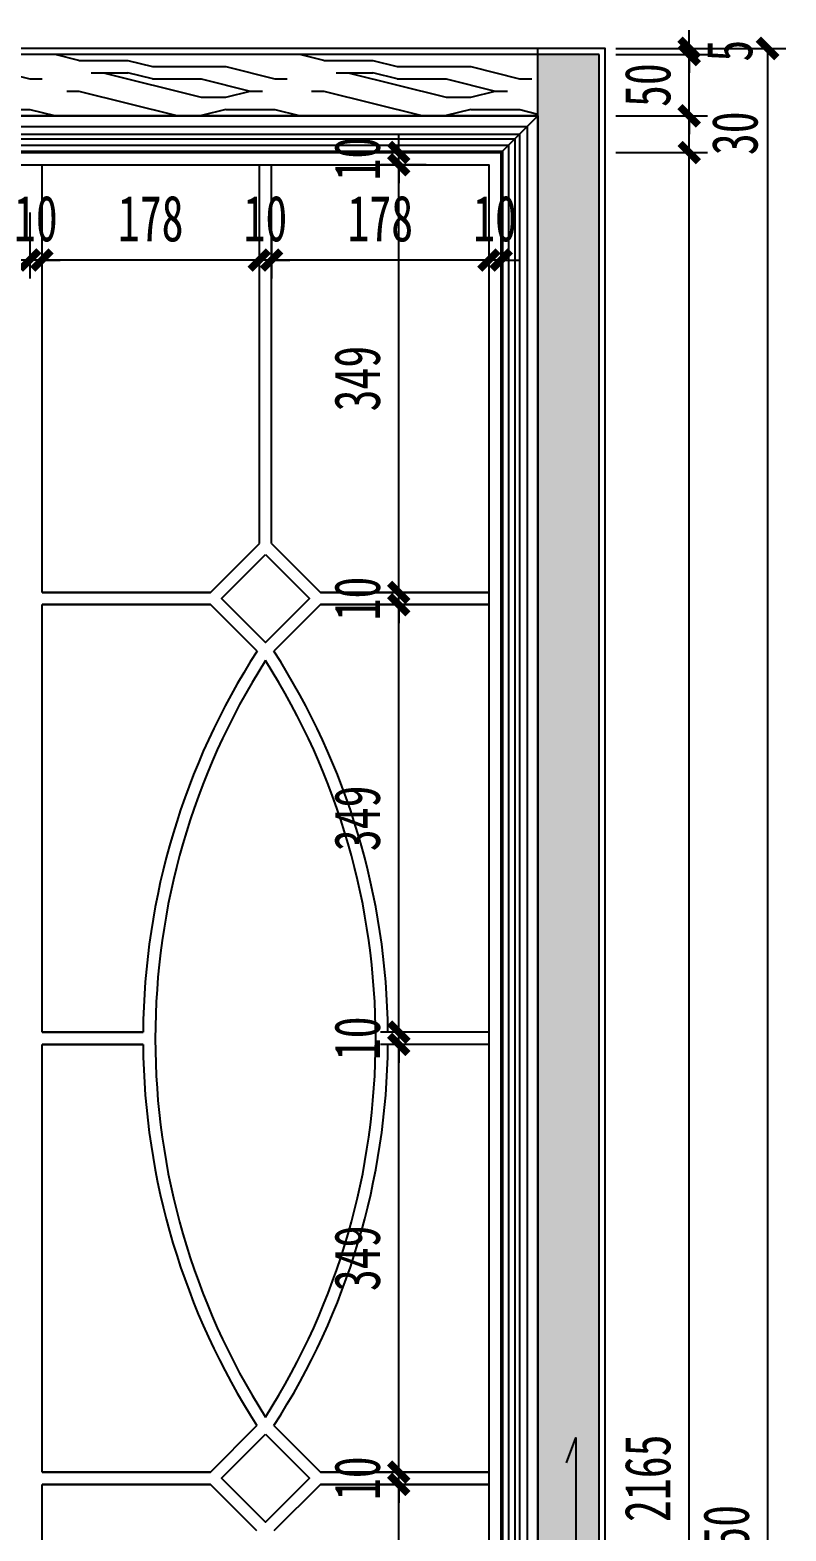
# Model space of a CAD drawing. Header units: millimetres. Extents: x 3104083 to 3173399, y -3165492 to -3044687.
# Drawn here: x 3120693 to 3121310, y -3049288 to -3048063 of the extents above; entities that cross this region are included whole.
import ezdxf

# ---------------------------------------------------------------- set-up
doc = ezdxf.new("R2010")
doc.units = ezdxf.units.MM
doc.header["$LTSCALE"] = 500
doc.header["$MEASUREMENT"] = 0
doc.header["$PDMODE"] = 2
doc.layers.get('0').update_dxf_attribs({"linetype": 'CONTINUOUS'})
doc.layers.get('DEFPOINTS').update_dxf_attribs({"linetype": 'CONTINUOUS'})
for name, color, linetype in [('2', 3, 'CONTINUOUS'), ('3-家具标准线', 3, 'CONTINUOUS'), ('D-造型细线', 146, 'CONTINUOUS'), ('E-Elevation(立面图层)', 134, 'CONTINUOUS'), ('E-立面造型线', 3, 'CONTINUOUS')]:
    doc.layers.add(name, color=color, linetype=linetype)
doc.styles.add('DIM', font='SimSun.ttf', dxfattribs={"width": 0.7})
doc.dimstyles.new('15', dxfattribs={"dimscale": 15, "dimtxt": 2.5, "dimasz": 1, "dimexe": 1, "dimexo": 1, "dimgap": 1, "dimtad": 1, "dimdec": 0, "dimzin": 0, "dimdsep": 46, "dimtxsty": 'DIM', "dimblk": 'ARCHTICK', "dimcen": 0, "dimclrd": 5, "dimclre": 5, "dimclrt": 35, "dimadec": 0, "dimazin": 0, "dimtfac": 0.5, "dimtdec": 0, "dimtix": 1, "dimtmove": 2, "dimatfit": 2, "dimldrblk": 'A', "dimfxl": 0, "dimtolj": 1, "dimtzin": 0, "dimlwd": -1, "dimlwe": -1, "dimarcsym": 0})

# ---------------------------------------------------------------- blocks, each defined once
blk = doc.blocks.new('_ArchTick')
at = {"color": 0, "linetype": 'ByBlock', "const_width": 0.4}
blk.add_lwpolyline([(-0.5, -0.5), (0.5, 0.5)], dxfattribs=at)
blk = doc.blocks.new('*D19')
at = {"layer": 'D-造型细线', "color": 5, "ltscale": 100}
for p, q in [((3121235.4, -3048077.7), (3121310.4, -3048077.7)), ((3121295.4, -3048077.7), (3121295.4, -3050527.7)), ((3121235.4, -3050527.7), (3121310.4, -3050527.7))]:
    blk.add_line(p, q, dxfattribs=at)
at = {"layer": 'DEFPOINTS', "color": 0, "ltscale": 100}
for p in [(3121209.6, -3048077.7), (3121209.6, -3050527.7), (3121295.4, -3050527.7)]:
    blk.add_point(p, dxfattribs=at)
at = {"layer": 'D-造型细线', "color": 5, "ltscale": 100, "xscale": 15, "yscale": 15, "zscale": 15}
for p, rotation in [((3121295.4, -3048077.7), 90), ((3121295.4, -3050527.7), 270)]:
    blk.add_blockref('_ArchTick', p, dxfattribs=dict(at, rotation=rotation))
at = {"layer": 'D-造型细线', "color": 35, "ltscale": 100, "insert": (3121261.7, -3049302.7), "char_height": 37.5, "attachment_point": 5, "rotation": 90, "style": 'DIM'}
blk.add_mtext('\\A1;2450', dxfattribs=at)
blk = doc.blocks.new('A')
for p, q in [((-1.435, 1.148), (-1.09, 1.437)), ((-1.435, 1.148), (-0.369, 0)), ((-1.09, 1.437), (0, 0)), ((-0.369, 0), (-2.127, 0)), ((-1.435, -1.148), (-0.369, 0)), ((-1.09, -1.437), (0, 0)), ((-1.435, -1.148), (-1.09, -1.437))]:
    blk.add_line(p, q)
for points in [[(-1.435, 1.148), (-1.09, 1.437), (-0.369, 0), (0, 0)], [(-1.435, -1.148), (-1.09, -1.437), (-0.369, 0), (0, 0)]]:
    blk.add_solid(points)
blk = doc.blocks.new('*D22')
at = {"layer": 'D-造型细线', "color": 5, "ltscale": 100}
for p, q in [((3121171.4, -3048162.7), (3121246.4, -3048162.7)), ((3121231.4, -3050327.7), (3121231.4, -3048162.7)), ((3121171.4, -3050327.7), (3121246.4, -3050327.7))]:
    blk.add_line(p, q, dxfattribs=at)
at = {"layer": 'DEFPOINTS', "color": 0, "ltscale": 100}
for p in [(3121077.8, -3048162.7), (3121231.4, -3048162.7), (3121077.8, -3050327.7)]:
    blk.add_point(p, dxfattribs=at)
at = {"layer": 'D-造型细线', "color": 5, "ltscale": 100, "xscale": 15, "yscale": 15, "zscale": 15}
for p, rotation in [((3121231.4, -3048162.7), 90), ((3121231.4, -3050327.7), 270)]:
    blk.add_blockref('_ArchTick', p, dxfattribs=dict(at, rotation=rotation))
at = {"layer": 'D-造型细线', "color": 35, "ltscale": 100, "insert": (3121197.6, -3049245.2), "char_height": 37.5, "attachment_point": 5, "rotation": 90, "style": 'DIM'}
blk.add_mtext('\\A1;2165', dxfattribs=at)
blk = doc.blocks.new('*D23')
at = {"layer": 'D-造型细线', "color": 5, "ltscale": 100}
for p, q in [((3121171.4, -3048132.7), (3121246.4, -3048132.7)), ((3121231.4, -3048162.7), (3121231.4, -3048132.7)), ((3121171.4, -3048162.7), (3121246.4, -3048162.7))]:
    blk.add_line(p, q, dxfattribs=at)
at = {"layer": 'DEFPOINTS', "color": 0, "ltscale": 100}
for p in [(3121077.8, -3048132.7), (3121231.4, -3048132.7), (3121077.8, -3048162.7)]:
    blk.add_point(p, dxfattribs=at)
at = {"layer": 'D-造型细线', "color": 5, "ltscale": 100, "xscale": 15, "yscale": 15, "zscale": 15}
for p, rotation in [((3121231.4, -3048132.7), 90), ((3121231.4, -3048162.7), 270)]:
    blk.add_blockref('_ArchTick', p, dxfattribs=dict(at, rotation=rotation))
at = {"layer": 'D-造型细线', "color": 35, "ltscale": 100, "insert": (3121268.8, -3048147), "char_height": 37.5, "attachment_point": 5, "rotation": 90, "style": 'DIM'}
blk.add_mtext('\\A1;30', dxfattribs=at)
blk = doc.blocks.new('*D24')
at = {"layer": 'D-造型细线', "color": 5, "ltscale": 100}
for p, q in [((3121231.4, -3048082.7), (3121231.4, -3048067.7)), ((3121171.4, -3048082.7), (3121246.4, -3048082.7)), ((3121231.4, -3048132.7), (3121231.4, -3048082.7)), ((3121171.4, -3048132.7), (3121246.4, -3048132.7)), ((3121231.4, -3048132.7), (3121231.4, -3048147.7))]:
    blk.add_line(p, q, dxfattribs=at)
at = {"layer": 'DEFPOINTS', "color": 0, "ltscale": 100}
for p in [(3121097.3, -3048082.7), (3121231.4, -3048082.7), (3121077.8, -3048132.7)]:
    blk.add_point(p, dxfattribs=at)
at = {"layer": 'D-造型细线', "color": 5, "ltscale": 100, "xscale": 15, "yscale": 15, "zscale": 15}
for p, rotation in [((3121231.4, -3048082.7), 270), ((3121231.4, -3048132.7), 90)]:
    blk.add_blockref('_ArchTick', p, dxfattribs=dict(at, rotation=rotation))
at = {"layer": 'D-造型细线', "color": 35, "ltscale": 100, "insert": (3121197.6, -3048107.7), "char_height": 37.5, "attachment_point": 5, "rotation": 90, "style": 'DIM'}
blk.add_mtext('\\A1;50', dxfattribs=at)
blk = doc.blocks.new('*D25')
at = {"layer": 'D-造型细线', "color": 5, "ltscale": 100}
for p, q in [((3121231.4, -3048077.7), (3121231.4, -3048062.7)), ((3121171.4, -3048077.7), (3121246.4, -3048077.7)), ((3121171.4, -3048082.7), (3121246.4, -3048082.7)), ((3121231.4, -3048082.7), (3121231.4, -3048077.7)), ((3121231.4, -3048082.7), (3121231.4, -3048097.7))]:
    blk.add_line(p, q, dxfattribs=at)
at = {"layer": 'DEFPOINTS', "color": 0, "ltscale": 100}
for p in [(3121097.3, -3048077.7), (3121097.3, -3048082.7), (3121231.4, -3048077.7)]:
    blk.add_point(p, dxfattribs=at)
at = {"layer": 'D-造型细线', "color": 5, "ltscale": 100, "xscale": 15, "yscale": 15, "zscale": 15}
for p, rotation in [((3121231.4, -3048077.7), 270), ((3121231.4, -3048082.7), 90)]:
    blk.add_blockref('_ArchTick', p, dxfattribs=dict(at, rotation=rotation))
at = {"layer": 'D-造型细线', "color": 35, "ltscale": 100, "insert": (3121264.5, -3048079.6), "char_height": 37.5, "attachment_point": 5, "rotation": 90, "style": 'DIM'}
blk.add_mtext('\\A1;5', dxfattribs=at)
blk = doc.blocks.new('*D64')
at = {"layer": 'D-造型细线', "color": 5, "ltscale": 100}
for p, q in [((3121011.4, -3049250.2), (3120979.2, -3049250.2)), ((3120994.2, -3049599.4), (3120994.2, -3049250.2)), ((3121011.4, -3049599.4), (3120979.2, -3049599.4))]:
    blk.add_line(p, q, dxfattribs=at)
at = {"layer": 'DEFPOINTS', "color": 0, "ltscale": 100}
for p in [(3120994.2, -3049250.2), (3121026.4, -3049250.2), (3121026.4, -3049599.4)]:
    blk.add_point(p, dxfattribs=at)
at = {"layer": 'D-造型细线', "color": 5, "ltscale": 100, "xscale": 15, "yscale": 15, "zscale": 15}
for p, rotation in [((3120994.2, -3049250.2), 90), ((3120994.2, -3049599.4), 270)]:
    blk.add_blockref('_ArchTick', p, dxfattribs=dict(at, rotation=rotation))
at = {"layer": 'D-造型细线', "color": 35, "ltscale": 100, "insert": (3120960.4, -3049424.8), "char_height": 37.5, "attachment_point": 5, "rotation": 90, "style": 'DIM'}
blk.add_mtext('\\A1;349', dxfattribs=at)
blk = doc.blocks.new('*D65')
at = {"layer": 'D-造型细线', "color": 5, "ltscale": 100}
for p, q in [((3120994.2, -3049240.2), (3120994.2, -3049225.2)), ((3121011.4, -3049240.2), (3120979.2, -3049240.2)), ((3121011.4, -3049250.2), (3120979.2, -3049250.2)), ((3120994.2, -3049250.2), (3120994.2, -3049240.2)), ((3120994.2, -3049250.2), (3120994.2, -3049265.2))]:
    blk.add_line(p, q, dxfattribs=at)
at = {"layer": 'DEFPOINTS', "color": 0, "ltscale": 100}
for p in [(3120994.2, -3049240.2), (3121026.4, -3049240.2), (3121026.4, -3049250.2)]:
    blk.add_point(p, dxfattribs=at)
at = {"layer": 'D-造型细线', "color": 5, "ltscale": 100, "xscale": 15, "yscale": 15, "zscale": 15}
for p, rotation in [((3120994.2, -3049240.2), 270), ((3120994.2, -3049250.2), 90)]:
    blk.add_blockref('_ArchTick', p, dxfattribs=dict(at, rotation=rotation))
at = {"layer": 'D-造型细线', "color": 35, "ltscale": 100, "insert": (3120960.4, -3049245.2), "char_height": 37.5, "attachment_point": 5, "rotation": 90, "style": 'DIM'}
blk.add_mtext('\\A1;10', dxfattribs=at)
blk = doc.blocks.new('*D66')
at = {"layer": 'D-造型细线', "color": 5, "ltscale": 100}
for p, q in [((3121031.9, -3048891), (3120979.2, -3048891)), ((3120994.2, -3049240.2), (3120994.2, -3048891)), ((3121011.4, -3049240.2), (3120979.2, -3049240.2))]:
    blk.add_line(p, q, dxfattribs=at)
at = {"layer": 'DEFPOINTS', "color": 0, "ltscale": 100}
for p in [(3120994.2, -3048891), (3121046.9, -3048891), (3121026.4, -3049240.2)]:
    blk.add_point(p, dxfattribs=at)
at = {"layer": 'D-造型细线', "color": 5, "ltscale": 100, "xscale": 15, "yscale": 15, "zscale": 15}
for p, rotation in [((3120994.2, -3048891), 90), ((3120994.2, -3049240.2), 270)]:
    blk.add_blockref('_ArchTick', p, dxfattribs=dict(at, rotation=rotation))
at = {"layer": 'D-造型细线', "color": 35, "ltscale": 100, "insert": (3120960.4, -3049065.6), "char_height": 37.5, "attachment_point": 5, "rotation": 90, "style": 'DIM'}
blk.add_mtext('\\A1;349', dxfattribs=at)
blk = doc.blocks.new('*D67')
at = {"layer": 'D-造型细线', "color": 5, "ltscale": 100}
for p, q in [((3120994.2, -3048881), (3120994.2, -3048866)), ((3121031.9, -3048881), (3120979.2, -3048881)), ((3120994.2, -3048891), (3120994.2, -3048881)), ((3121031.9, -3048891), (3120979.2, -3048891)), ((3120994.2, -3048891), (3120994.2, -3048906))]:
    blk.add_line(p, q, dxfattribs=at)
at = {"layer": 'DEFPOINTS', "color": 0, "ltscale": 100}
for p in [(3120994.2, -3048881), (3121046.9, -3048881), (3121046.9, -3048891)]:
    blk.add_point(p, dxfattribs=at)
at = {"layer": 'D-造型细线', "color": 5, "ltscale": 100, "xscale": 15, "yscale": 15, "zscale": 15}
for p, rotation in [((3120994.2, -3048881), 270), ((3120994.2, -3048891), 90)]:
    blk.add_blockref('_ArchTick', p, dxfattribs=dict(at, rotation=rotation))
at = {"layer": 'D-造型细线', "color": 35, "ltscale": 100, "insert": (3120960.4, -3048886), "char_height": 37.5, "attachment_point": 5, "rotation": 90, "style": 'DIM'}
blk.add_mtext('\\A1;10', dxfattribs=at)
blk = doc.blocks.new('*D68')
at = {"layer": 'D-造型细线', "color": 5, "ltscale": 100}
for p, q in [((3121031.9, -3048531.9), (3120979.2, -3048531.9)), ((3120994.2, -3048881), (3120994.2, -3048531.9)), ((3121031.9, -3048881), (3120979.2, -3048881))]:
    blk.add_line(p, q, dxfattribs=at)
at = {"layer": 'DEFPOINTS', "color": 0, "ltscale": 100}
for p in [(3120994.2, -3048531.9), (3121046.9, -3048531.9), (3121046.9, -3048881)]:
    blk.add_point(p, dxfattribs=at)
at = {"layer": 'D-造型细线', "color": 5, "ltscale": 100, "xscale": 15, "yscale": 15, "zscale": 15}
for p, rotation in [((3120994.2, -3048531.9), 90), ((3120994.2, -3048881), 270)]:
    blk.add_blockref('_ArchTick', p, dxfattribs=dict(at, rotation=rotation))
at = {"layer": 'D-造型细线', "color": 35, "ltscale": 100, "insert": (3120960.4, -3048706.4), "char_height": 37.5, "attachment_point": 5, "rotation": 90, "style": 'DIM'}
blk.add_mtext('\\A1;349', dxfattribs=at)
blk = doc.blocks.new('*D69')
at = {"layer": 'D-造型细线', "color": 5, "ltscale": 100}
for p, q in [((3120994.2, -3048521.9), (3120994.2, -3048506.9)), ((3121031.9, -3048521.9), (3120979.2, -3048521.9)), ((3120994.2, -3048531.9), (3120994.2, -3048521.9)), ((3121031.9, -3048531.9), (3120979.2, -3048531.9)), ((3120994.2, -3048531.9), (3120994.2, -3048546.9))]:
    blk.add_line(p, q, dxfattribs=at)
at = {"layer": 'DEFPOINTS', "color": 0, "ltscale": 100}
for p in [(3120994.2, -3048521.9), (3121046.9, -3048521.9), (3121046.9, -3048531.9)]:
    blk.add_point(p, dxfattribs=at)
at = {"layer": 'D-造型细线', "color": 5, "ltscale": 100, "xscale": 15, "yscale": 15, "zscale": 15}
for p, rotation in [((3120994.2, -3048521.9), 270), ((3120994.2, -3048531.9), 90)]:
    blk.add_blockref('_ArchTick', p, dxfattribs=dict(at, rotation=rotation))
at = {"layer": 'D-造型细线', "color": 35, "ltscale": 100, "insert": (3120960.4, -3048526.9), "char_height": 37.5, "attachment_point": 5, "rotation": 90, "style": 'DIM'}
blk.add_mtext('\\A1;10', dxfattribs=at)
blk = doc.blocks.new('*D70')
at = {"layer": 'D-造型细线', "color": 5, "ltscale": 100}
for p, q in [((3121016.6, -3048172.7), (3120979.2, -3048172.7)), ((3120994.2, -3048521.9), (3120994.2, -3048172.7)), ((3121031.9, -3048521.9), (3120979.2, -3048521.9))]:
    blk.add_line(p, q, dxfattribs=at)
at = {"layer": 'DEFPOINTS', "color": 0, "ltscale": 100}
for p in [(3120994.2, -3048172.7), (3121031.6, -3048172.7), (3121046.9, -3048521.9)]:
    blk.add_point(p, dxfattribs=at)
at = {"layer": 'D-造型细线', "color": 5, "ltscale": 100, "xscale": 15, "yscale": 15, "zscale": 15}
for p, rotation in [((3120994.2, -3048172.7), 90), ((3120994.2, -3048521.9), 270)]:
    blk.add_blockref('_ArchTick', p, dxfattribs=dict(at, rotation=rotation))
at = {"layer": 'D-造型细线', "color": 35, "ltscale": 100, "insert": (3120960.4, -3048347.3), "char_height": 37.5, "attachment_point": 5, "rotation": 90, "style": 'DIM'}
blk.add_mtext('\\A1;349', dxfattribs=at)
blk = doc.blocks.new('*D71')
at = {"layer": 'D-造型细线', "color": 5, "ltscale": 100}
for p, q in [((3120994.2, -3048162.7), (3120994.2, -3048147.7)), ((3121013.8, -3048162.7), (3120979.2, -3048162.7)), ((3120994.2, -3048172.7), (3120994.2, -3048162.7)), ((3121016.6, -3048172.7), (3120979.2, -3048172.7)), ((3120994.2, -3048172.7), (3120994.2, -3048187.7))]:
    blk.add_line(p, q, dxfattribs=at)
at = {"layer": 'DEFPOINTS', "color": 0, "ltscale": 100}
for p in [(3120994.2, -3048162.7), (3121028.8, -3048162.7), (3121031.6, -3048172.7)]:
    blk.add_point(p, dxfattribs=at)
at = {"layer": 'D-造型细线', "color": 5, "ltscale": 100, "xscale": 15, "yscale": 15, "zscale": 15}
for p, rotation in [((3120994.2, -3048162.7), 270), ((3120994.2, -3048172.7), 90)]:
    blk.add_blockref('_ArchTick', p, dxfattribs=dict(at, rotation=rotation))
at = {"layer": 'D-造型细线', "color": 35, "ltscale": 100, "insert": (3120960.4, -3048167.7), "char_height": 37.5, "attachment_point": 5, "rotation": 90, "style": 'DIM'}
blk.add_mtext('\\A1;10', dxfattribs=at)
blk = doc.blocks.new('*D74')
at = {"layer": 'D-造型细线', "color": 5, "ltscale": 100}
for p, q in [((3121067.8, -3048211.6), (3121067.8, -3048265.5)), ((3121077.8, -3048211.6), (3121077.8, -3048265.5)), ((3121067.8, -3048250.5), (3121052.8, -3048250.5)), ((3121077.8, -3048250.5), (3121067.8, -3048250.5)), ((3121077.8, -3048250.5), (3121092.8, -3048250.5))]:
    blk.add_line(p, q, dxfattribs=at)
at = {"layer": 'DEFPOINTS', "color": 0, "ltscale": 100}
for p in [(3121067.8, -3048196.6), (3121077.8, -3048196.6), (3121067.8, -3048250.5)]:
    blk.add_point(p, dxfattribs=at)
at = {"layer": 'D-造型细线', "color": 5, "ltscale": 100, "xscale": 15, "yscale": 15, "zscale": 15}
blk.add_blockref('_ArchTick', (3121067.8, -3048250.5), dxfattribs=at)
at = {"layer": 'D-造型细线', "color": 5, "ltscale": 100, "xscale": 15, "yscale": 15, "zscale": 15, "rotation": 180}
blk.add_blockref('_ArchTick', (3121077.8, -3048250.5), dxfattribs=at)
at = {"layer": 'D-造型细线', "color": 35, "ltscale": 100, "insert": (3121072.8, -3048216.8), "char_height": 37.5, "attachment_point": 5, "style": 'DIM'}
blk.add_mtext('\\A1;10', dxfattribs=at)
blk = doc.blocks.new('*D75')
at = {"layer": 'D-造型细线', "color": 5, "ltscale": 100}
for p, q in [((3121067.8, -3048211.6), (3121067.8, -3048265.5)), ((3120890.3, -3048234.6), (3120890.3, -3048265.5)), ((3121067.8, -3048250.5), (3120890.3, -3048250.5))]:
    blk.add_line(p, q, dxfattribs=at)
at = {"layer": 'DEFPOINTS', "color": 0, "ltscale": 100}
for p in [(3121067.8, -3048196.6), (3120890.3, -3048219.6), (3120890.3, -3048250.5)]:
    blk.add_point(p, dxfattribs=at)
at = {"layer": 'D-造型细线', "color": 5, "ltscale": 100, "xscale": 15, "yscale": 15, "zscale": 15, "rotation": 180}
blk.add_blockref('_ArchTick', (3120890.3, -3048250.5), dxfattribs=at)
at = {"layer": 'D-造型细线', "color": 5, "ltscale": 100, "xscale": 15, "yscale": 15, "zscale": 15}
blk.add_blockref('_ArchTick', (3121067.8, -3048250.5), dxfattribs=at)
at = {"layer": 'D-造型细线', "color": 35, "ltscale": 100, "insert": (3120979.1, -3048216.8), "char_height": 37.5, "attachment_point": 5, "style": 'DIM'}
blk.add_mtext('\\A1;178', dxfattribs=at)
blk = doc.blocks.new('*D76')
at = {"layer": 'D-造型细线', "color": 5, "ltscale": 100}
for p, q in [((3120880.3, -3048234.6), (3120880.3, -3048265.5)), ((3120890.3, -3048234.6), (3120890.3, -3048265.5)), ((3120880.3, -3048250.5), (3120865.3, -3048250.5)), ((3120890.3, -3048250.5), (3120880.3, -3048250.5)), ((3120890.3, -3048250.5), (3120905.3, -3048250.5))]:
    blk.add_line(p, q, dxfattribs=at)
at = {"layer": 'DEFPOINTS', "color": 0, "ltscale": 100}
for p in [(3120880.3, -3048219.6), (3120890.3, -3048219.6), (3120880.3, -3048250.5)]:
    blk.add_point(p, dxfattribs=at)
at = {"layer": 'D-造型细线', "color": 5, "ltscale": 100, "xscale": 15, "yscale": 15, "zscale": 15}
blk.add_blockref('_ArchTick', (3120880.3, -3048250.5), dxfattribs=at)
at = {"layer": 'D-造型细线', "color": 5, "ltscale": 100, "xscale": 15, "yscale": 15, "zscale": 15, "rotation": 180}
blk.add_blockref('_ArchTick', (3120890.3, -3048250.5), dxfattribs=at)
at = {"layer": 'D-造型细线', "color": 35, "ltscale": 100, "insert": (3120885.3, -3048216.8), "char_height": 37.5, "attachment_point": 5, "style": 'DIM'}
blk.add_mtext('\\A1;10', dxfattribs=at)
blk = doc.blocks.new('*D77')
at = {"layer": 'D-造型细线', "color": 5, "ltscale": 100}
for p, q in [((3120880.3, -3048211.6), (3120880.3, -3048265.5)), ((3120702.8, -3048234.6), (3120702.8, -3048265.5)), ((3120880.3, -3048250.5), (3120702.8, -3048250.5))]:
    blk.add_line(p, q, dxfattribs=at)
at = {"layer": 'DEFPOINTS', "color": 0, "ltscale": 100}
for p in [(3120880.3, -3048196.6), (3120702.8, -3048219.6), (3120702.8, -3048250.5)]:
    blk.add_point(p, dxfattribs=at)
at = {"layer": 'D-造型细线', "color": 5, "ltscale": 100, "xscale": 15, "yscale": 15, "zscale": 15, "rotation": 180}
blk.add_blockref('_ArchTick', (3120702.8, -3048250.5), dxfattribs=at)
at = {"layer": 'D-造型细线', "color": 5, "ltscale": 100, "xscale": 15, "yscale": 15, "zscale": 15}
blk.add_blockref('_ArchTick', (3120880.3, -3048250.5), dxfattribs=at)
at = {"layer": 'D-造型细线', "color": 35, "ltscale": 100, "insert": (3120791.6, -3048216.8), "char_height": 37.5, "attachment_point": 5, "style": 'DIM'}
blk.add_mtext('\\A1;178', dxfattribs=at)
blk = doc.blocks.new('*D78')
at = {"layer": 'D-造型细线', "color": 5, "ltscale": 100}
for p, q in [((3120692.8, -3048234.6), (3120692.8, -3048265.5)), ((3120702.8, -3048234.6), (3120702.8, -3048265.5)), ((3120692.8, -3048250.5), (3120677.8, -3048250.5)), ((3120702.8, -3048250.5), (3120692.8, -3048250.5)), ((3120702.8, -3048250.5), (3120717.8, -3048250.5))]:
    blk.add_line(p, q, dxfattribs=at)
at = {"layer": 'DEFPOINTS', "color": 0, "ltscale": 100}
for p in [(3120692.8, -3048219.6), (3120702.8, -3048219.6), (3120692.8, -3048250.5)]:
    blk.add_point(p, dxfattribs=at)
at = {"layer": 'D-造型细线', "color": 5, "ltscale": 100, "xscale": 15, "yscale": 15, "zscale": 15}
blk.add_blockref('_ArchTick', (3120692.8, -3048250.5), dxfattribs=at)
at = {"layer": 'D-造型细线', "color": 5, "ltscale": 100, "xscale": 15, "yscale": 15, "zscale": 15, "rotation": 180}
blk.add_blockref('_ArchTick', (3120702.8, -3048250.5), dxfattribs=at)
at = {"layer": 'D-造型细线', "color": 35, "ltscale": 100, "insert": (3120697.8, -3048216.8), "char_height": 37.5, "attachment_point": 5, "style": 'DIM'}
blk.add_mtext('\\A1;10', dxfattribs=at)
blk = doc.blocks.new('*D79')
at = {"layer": 'D-造型细线', "color": 5, "ltscale": 100}
for p, q in [((3120692.8, -3048211.6), (3120692.8, -3048265.5)), ((3120515.3, -3048234.6), (3120515.3, -3048265.5)), ((3120692.8, -3048250.5), (3120515.3, -3048250.5))]:
    blk.add_line(p, q, dxfattribs=at)
at = {"layer": 'DEFPOINTS', "color": 0, "ltscale": 100}
for p in [(3120692.8, -3048196.6), (3120515.3, -3048219.6), (3120515.3, -3048250.5)]:
    blk.add_point(p, dxfattribs=at)
at = {"layer": 'D-造型细线', "color": 5, "ltscale": 100, "xscale": 15, "yscale": 15, "zscale": 15, "rotation": 180}
blk.add_blockref('_ArchTick', (3120515.3, -3048250.5), dxfattribs=at)
at = {"layer": 'D-造型细线', "color": 5, "ltscale": 100, "xscale": 15, "yscale": 15, "zscale": 15}
blk.add_blockref('_ArchTick', (3120692.8, -3048250.5), dxfattribs=at)
at = {"layer": 'D-造型细线', "color": 35, "ltscale": 100, "insert": (3120604.1, -3048216.8), "char_height": 37.5, "attachment_point": 5, "style": 'DIM'}
blk.add_mtext('\\A1;178', dxfattribs=at)

msp = doc.modelspace()

# ---------------------------------------------------------------- hatches: boundary and pattern name
at = {"layer": 'D-造型细线', "ltscale": 100}
h = msp.add_hatch(dxfattribs=at)
h.set_pattern_fill('FB木纹中SC300', color=251, scale=50, angle=90, style=0, pattern_type=2)
h.set_pattern_definition([(90, (3119862.85, -3050407.7), (-200, 1e-14), [40, -60, 20, -80]), (90, (3119857.85, -3050267.7), (-200, 1e-14), [40, -160]), (90, (3119847.85, -3050287.7), (-200, 1e-14), [20, -180]), (90, (3119842.85, -3050397.7), (-200, 1e-14), [10, -140, 10, -40]), (90, (3119832.85, -3050327.7), (-200, 1e-14), [40, -60, 10, -90]), (90, (3119827.85, -3050377.7), (-200, 1e-14), [30, -170]), (90, (3119822.85, -3050327.7), (-200, 1e-14), [60, -140]), (90, (3119817.85, -3050387.7), (-200, 1e-14), [40, -160]), (90, (3119812.85, -3050307.7), (-200, 1e-14), [100, -100]), (90, (3119802.85, -3050367.7), (-200, 1e-14), [20, -60, 40, -80]), (90, (3119797.85, -3050227.7), (-200, 1e-14), [40, -160]), (90, (3119792.85, -3050267.7), (-200, 1e-14), [20, -180]), (90, (3119787.85, -3050307.7), (-200, 1e-14), [20, -180]), (90, (3119782.85, -3050407.7), (-200, 1e-14), [40, -160]), (90, (3119777.85, -3050307.7), (-200, 1e-14), [40, -160]), (90, (3119767.85, -3050307.7), (-200, 1e-14), [40, -40, 40, -80]), (90, (3119757.85, -3050347.7), (-200, 1e-14), [20, -100, 40, -40]), (90, (3119752.85, -3050307.7), (-200, 1e-14), [60, -140]), (90, (3119742.85, -3050307.7), (-200, 1e-14), [40, -160]), (90, (3119737.85, -3050387.7), (-200, 1e-14), [60, -80, 20, -40]), (90, (3119727.85, -3050387.7), (-200, 1e-14), [100, -100]), (90, (3119722.85, -3050267.7), (-200, 1e-14), [20, -180]), (90, (3119717.85, -3050327.7), (-200, 1e-14), [40, -160]), (90, (3119712.85, -3050367.7), (-200, 1e-14), [20, -80, 20, -80]), (90, (3119707.85, -3050387.7), (-200, 1e-14), [20, -60, 40, -80]), (90, (3119702.85, -3050347.7), (-200, 1e-14), [20, -100, 20, -60]), (90, (3119697.85, -3050307.7), (-200, 1e-14), [60, -140]), (90, (3119687.85, -3050387.7), (-200, 1e-14), [40, -160]), (90, (3119682.85, -3050287.7), (-200, 1e-14), [20, -180]), (90, (3119677.85, -3050247.7), (-200, 1e-14), [20, -180]), (104.0362, (3119847.85, -3050267.695), (7e-09, 200), [20.6, -804.021]), (104.0362, (3119802.85, -3050247.695), (7e-09, 200), [20.6, -804.021]), (104.0362, (3119682.85, -3050267.695), (7e-09, 200), [20.6, -804.021]), (104.0362, (3119757.85, -3050327.695), (7e-09, 200), [20.6, -804.021]), (104.0362, (3119727.85, -3050287.695), (7e-09, 200), [20.6, -804.021]), (104.0362, (3119742.85, -3050267.695), (7e-09, 200), [20.6, -804.021]), (104.0362, (3119707.85, -3050367.695), (7e-09, 200), [20.6, -804.021]), (104.0362, (3119717.85, -3050287.695), (7e-09, 200), [20.6, -804.021]), (104.0362, (3119792.85, -3050247.695), (7e-09, 200), [41.2, -783.421]), (104.0362, (3119777.85, -3050267.695), (7e-09, 200), [41.2, -783.421]), (104.0362, (3119767.85, -3050267.695), (7e-09, 200), [41.2, -783.421]), (255.9638, (3119832.85, -3050327.695), (7e-09, -200), [20.6, -41.2, 20.6, -742.221]), (255.9638, (3119802.85, -3050367.695), (7e-09, -200), [20.6, -804.021]), (255.9638, (3119712.85, -3050367.695), (7e-09, -200), [41.2, -783.421]), (284.0362, (3119857.85, -3050267.695), (-7e-09, -200), [20.6, -804.021]), (75.9638, (3119857.85, -3050227.695), (-7e-09, 200), [20.6, -804.021]), (75.9638, (3119787.85, -3050287.695), (-7e-09, 200), [20.6, -804.021]), (75.9638, (3119752.85, -3050247.695), (-7e-09, 200), [20.6, -804.021]), (75.9638, (3119737.85, -3050327.695), (-7e-09, 200), [20.6, -804.021]), (75.9638, (3119712.85, -3050347.695), (-7e-09, 200), [20.6, -804.021]), (75.9638, (3119702.85, -3050327.695), (-7e-09, 200), [20.6, -804.021]), (75.9638, (3119737.85, -3050327.695), (-7e-09, 200), [20.6, -804.021]), (75.9638, (3119707.85, -3050267.695), (-7e-09, 200), [82.4, -742.221]), (75.9638, (3119842.85, -3050387.695), (-7e-09, 200), [82.4, -742.221]), (75.9638, (3119827.85, -3050367.695), (-7e-09, 200), [82.4, -742.221]), (75.9638, (3119817.85, -3050347.695), (-7e-09, 200), [20.6, -41.2, 41.2, -721.621]), (75.9638, (3119802.85, -3050347.695), (-7e-09, 200), [41.2, -41.2, 41.2, -701.021]), (75.9638, (3119782.85, -3050367.695), (-7e-09, 200), [82.4, -742.221]), (75.9638, (3119767.85, -3050387.695), (-7e-09, 200), [82.4, -742.221]), (75.9638, (3119757.85, -3050387.695), (-7e-09, 200), [82.4, -742.221]), (75.9638, (3119697.85, -3050247.695), (-7e-09, 200), [20.6, -804.021]), (75.9638, (3119677.85, -3050227.695), (-4e-05, 200), [41.2, -783.421]), (75.9638, (3119687.85, -3050347.695), (-4e-05, 200), [41.2, -783.421]), (75.9638, (3119862.85, -3050367.695), (-3e-06, 200), [82.4, -742.221]), (75.9638, (3119722.85, -3050247.695), (-3e-06, 200), [61.8, -762.821]), (75.9638, (3119737.85, -3050227.695), (-3e-06, 200), [123.6, -701.021])])
h.paths.add_polyline_path([(3119912.85, -3048132.696), (3119912.85, -3048082.696), (3119862.85, -3048082.696), (3119862.85, -3050407.695), (3121157.85, -3050407.695), (3121157.85, -3048082.696), (3121107.85, -3048082.696), (3121107.85, -3048132.696), (3121107.85, -3050357.695), (3119912.85, -3050357.695)])
h = msp.add_hatch(dxfattribs=at)
h.set_pattern_fill('FB木纹中SC300', color=251, scale=50, style=0, pattern_type=2)
h.set_pattern_definition([(0, (3119912.85, -3048132.7), (0, 200), [40, -60, 20, -80]), (0, (3120052.85, -3048127.7), (0, 200), [40, -160]), (0, (3120032.85, -3048117.7), (0, 200), [20, -180]), (0, (3119922.85, -3048112.7), (0, 200), [10, -140, 10, -40]), (0, (3119992.85, -3048102.7), (0, 200), [40, -60, 10, -90]), (0, (3119942.85, -3048097.7), (0, 200), [30, -170]), (0, (3119992.85, -3048092.7), (0, 200), [60, -140]), (0, (3119932.85, -3048087.7), (0, 200), [40, -160]), (0, (3120012.85, -3048082.7), (0, 200), [100, -100]), (0, (3119952.85, -3048072.7), (0, 200), [20, -60, 40, -80]), (0, (3120092.85, -3048067.7), (0, 200), [40, -160]), (0, (3120052.85, -3048062.7), (0, 200), [20, -180]), (0, (3120012.85, -3048057.7), (0, 200), [20, -180]), (0, (3119912.85, -3048052.7), (0, 200), [40, -160]), (0, (3120012.85, -3048047.7), (0, 200), [40, -160]), (0, (3120012.85, -3048037.7), (0, 200), [40, -40, 40, -80]), (0, (3119972.85, -3048027.7), (0, 200), [20, -100, 40, -40]), (0, (3120012.85, -3048022.7), (0, 200), [60, -140]), (0, (3120012.85, -3048012.7), (0, 200), [40, -160]), (0, (3119932.85, -3048007.7), (0, 200), [60, -80, 20, -40]), (0, (3119932.85, -3047997.7), (0, 200), [100, -100]), (0, (3120052.85, -3047992.7), (0, 200), [20, -180]), (0, (3119992.85, -3047987.7), (0, 200), [40, -160]), (0, (3119952.85, -3047982.7), (0, 200), [20, -80, 20, -80]), (0, (3119932.85, -3047977.7), (0, 200), [20, -60, 40, -80]), (0, (3119972.85, -3047972.7), (0, 200), [20, -100, 20, -60]), (0, (3120012.85, -3047967.7), (0, 200), [60, -140]), (0, (3119932.85, -3047957.7), (0, 200), [40, -160]), (0, (3120032.85, -3047952.7), (0, 200), [20, -180]), (0, (3120072.85, -3047947.7), (0, 200), [20, -180]), (14.036, (3120052.85, -3048117.696), (200, -7e-09), [20.6, -804.021]), (14.036, (3120072.85, -3048072.696), (200, -7e-09), [20.6, -804.021]), (14.036, (3120052.85, -3047952.696), (200, -7e-09), [20.6, -804.021]), (14.036, (3119992.85, -3048027.696), (200, -7e-09), [20.6, -804.021]), (14.036, (3120032.85, -3047997.696), (200, -7e-09), [20.6, -804.021]), (14.036, (3120052.85, -3048012.696), (200, -7e-09), [20.6, -804.021]), (14.0362, (3119952.85, -3047977.696), (200, -7e-09), [20.6, -804.021]), (14.036, (3120032.85, -3047987.696), (200, -7e-09), [20.6, -804.021]), (14.036, (3120072.85, -3048062.696), (200, -7e-09), [41.2, -783.421]), (14.036, (3120052.85, -3048047.696), (200, -7e-09), [41.2, -783.421]), (14.036, (3120052.85, -3048037.696), (200, -7e-09), [41.2, -783.421]), (165.964, (3119992.85, -3048102.696), (-200, -7e-09), [20.6, -41.2, 20.6, -742.221]), (165.9638, (3119952.85, -3048072.696), (-200, -7e-09), [20.6, -804.021]), (165.9638, (3119952.85, -3047982.696), (-200, -7e-09), [41.2, -783.421]), (194.036, (3120052.85, -3048127.696), (-200, 7e-09), [20.6, -804.021]), (345.964, (3120092.85, -3048127.696), (200, 7e-09), [20.6, -804.021]), (345.964, (3120032.85, -3048057.696), (200, 7e-09), [20.6, -804.021]), (345.964, (3120072.85, -3048022.696), (200, 7e-09), [20.6, -804.021]), (345.964, (3119992.85, -3048007.696), (200, 7e-09), [20.6, -804.021]), (345.9638, (3119972.85, -3047982.696), (200, 7e-09), [20.6, -804.021]), (345.964, (3119992.85, -3047972.696), (200, 7e-09), [20.6, -804.021]), (345.964, (3119992.85, -3048007.696), (200, 7e-09), [20.6, -804.021]), (345.964, (3120052.85, -3047977.696), (200, 7e-09), [82.4, -742.221]), (345.9638, (3119932.85, -3048112.696), (200, 7e-09), [82.4, -742.221]), (345.9638, (3119952.85, -3048097.696), (200, 7e-09), [82.4, -742.221]), (345.964, (3119972.85, -3048087.696), (200, 7e-09), [20.6, -41.2, 41.2, -721.621]), (345.964, (3119972.85, -3048072.696), (200, 7e-09), [41.2, -41.2, 41.2, -701.021]), (345.9638, (3119952.85, -3048052.696), (200, 7e-09), [82.4, -742.221]), (345.9638, (3119932.85, -3048037.696), (200, 7e-09), [82.4, -742.221]), (345.9638, (3119932.85, -3048027.696), (200, 7e-09), [82.4, -742.221]), (345.964, (3120072.85, -3047967.696), (200, 7e-09), [20.6, -804.021]), (345.964, (3120092.85, -3047947.696), (200, 4e-05), [41.2, -783.421]), (345.964, (3119972.85, -3047957.696), (200, 4e-05), [41.2, -783.421]), (345.9638, (3119952.85, -3048132.696), (200, 3e-06), [82.4, -742.221]), (345.964, (3120072.85, -3047992.696), (200, 3e-06), [61.8, -762.821]), (345.964, (3120092.85, -3048007.696), (200, 3e-06), [123.6, -701.021])])
h.paths.add_polyline_path([(3121107.85, -3048132.696), (3121107.85, -3048082.696), (3119912.85, -3048082.696), (3119912.85, -3048132.696)])

# ---------------------------------------------------------------- linework, layer by layer
at = {"layer": '2', "color": 3, "ltscale": 100}
for p, q in [((3121157.85, -3048082.696), (3119862.85, -3048082.696)), ((3121157.85, -3050407.695), (3121157.85, -3048082.696)), ((3119912.85, -3048132.696), (3121107.85, -3048132.696)), ((3120890.35, -3048334.53), (3120890.35, -3048172.696))]:
    msp.add_line(p, q, dxfattribs=at)
msp.add_lwpolyline([(3119862.85, -3048082.696), (3119862.85, -3050407.695), (3121162.85, -3050407.695), (3121162.85, -3048077.696), (3119867.85, -3048077.696)], dxfattribs=at)
msp.add_lwpolyline([(3121107.85, -3048132.696), (3119912.85, -3048132.696), (3119912.85, -3050357.695), (3121107.85, -3050357.695)], close=True, dxfattribs=at)
at = {"layer": '3-家具标准线', "color": 1}
msp.add_lwpolyline([(3121131.105, -3049232.714), (3121138.901, -3049212.193), (3121138.901, -3049318.593), (3121146.698, -3049298.072)], dxfattribs=at)
at = {"layer": 'D-造型细线', "color": 44, "ltscale": 0.15}
for p, q in [((3120702.85, -3048521.863), (3120702.85, -3048172.696)), ((3120880.35, -3048481.863), (3120880.35, -3048172.696)), ((3120890.35, -3048481.863), (3120890.35, -3048172.696)), ((3120840.35, -3048521.863), (3120702.85, -3048521.863)), ((3120702.85, -3048521.863), (3120840.35, -3048521.863)), ((3121067.85, -3048521.863), (3120930.35, -3048521.863)), ((3120930.35, -3048521.863), (3121067.85, -3048521.863)), ((3120702.85, -3048881.029), (3120702.85, -3048531.863)), ((3120840.35, -3048531.863), (3120702.85, -3048531.863)), ((3120702.85, -3048531.863), (3120840.35, -3048531.863)), ((3121067.85, -3048531.863), (3120930.35, -3048531.863)), ((3120930.35, -3048531.863), (3121067.85, -3048531.863)), ((3120785.371, -3048881.029), (3120702.85, -3048881.029)), ((3120702.85, -3048881.029), (3120785.371, -3048881.029)), ((3121067.85, -3048881.029), (3120985.328, -3048881.029)), ((3120702.85, -3049240.196), (3120702.85, -3048891.029)), ((3120785.37, -3048891.029), (3120702.85, -3048891.029)), ((3120702.85, -3048891.029), (3120785.37, -3048891.029)), ((3121067.85, -3048891.029), (3120985.329, -3048891.029)), ((3120840.35, -3049240.196), (3120702.85, -3049240.196)), ((3120702.85, -3049240.196), (3120840.35, -3049240.196)), ((3120702.85, -3049599.363), (3120702.85, -3049250.196)), ((3120840.35, -3049250.196), (3120702.85, -3049250.196)), ((3120702.85, -3049250.196), (3120840.35, -3049250.196)), ((3121067.85, -3049240.196), (3120930.35, -3049240.196)), ((3120930.35, -3049240.196), (3121067.85, -3049240.196)), ((3121067.85, -3049250.196), (3120930.35, -3049250.196)), ((3120930.35, -3049250.196), (3121067.85, -3049250.196))]:
    msp.add_line(p, q, dxfattribs=at)
at = {"layer": 'D-造型细线', "color": 3, "ltscale": 100}
msp.add_lwpolyline([(3119952.85, -3048172.696), (3121067.85, -3048172.696), (3121067.85, -3050317.696), (3119952.85, -3050317.696)], close=True, dxfattribs=at)
at = {"layer": 'D-造型细线', "color": 44, "ltscale": 0.15}
for points in [[(3120840.35, -3048521.863), (3120880.35, -3048481.863)], [(3120890.35, -3048481.863), (3120930.35, -3048521.863)], [(3120878.442, -3048569.955), (3120840.35, -3048531.863)], [(3120930.35, -3048531.863), (3120892.258, -3048569.955)], [(3120840.35, -3049240.196), (3120878.408, -3049202.137)], [(3120892.291, -3049202.137), (3120930.35, -3049240.196)], [(3120878.408, -3049288.255), (3120840.35, -3049250.196)], [(3120930.35, -3049250.196), (3120892.291, -3049288.255)]]:
    msp.add_lwpolyline(points, dxfattribs=at)
for points in [[(3120885.35, -3048491.005), (3120921.207, -3048526.863), (3120885.35, -3048562.721), (3120849.492, -3048526.863)], [(3120885.35, -3049209.338), (3120921.207, -3049245.196), (3120885.35, -3049281.054), (3120849.492, -3049245.196)]]:
    msp.add_lwpolyline(points, close=True, dxfattribs=at)
for centre, radius, start, end in [((3121368.622, -3048886.072), 583.273, 147.182023, 179.504645), ((3120402.077, -3048886.072), 583.273, 0.495355, 32.817977), ((3121370.163, -3048886.381), 574.813, 147.503837, 212.496163), ((3120400.536, -3048886.381), 574.813, 327.503837, 32.496163), ((3121368.622, -3048886.072), 583.273, 180.486972, 212.811913), ((3120402.077, -3048886.072), 583.273, 327.188087, 359.513028)]:
    msp.add_arc(centre, radius, start, end, dxfattribs=at)
at = {"layer": 'E-Elevation(立面图层)', "color": 251, "ltscale": 100}
msp.add_line((3121107.85, -3048132.696), (3121107.85, -3048077.696), dxfattribs=at)
msp.add_lwpolyline([(3121077.85, -3048162.696), (3119942.85, -3048162.696), (3119942.85, -3050327.696), (3121077.85, -3050327.696)], close=True, dxfattribs=at)
at = {"layer": 'E-立面造型线', "color": 251}
msp.add_line((3121107.85, -3048132.696), (3121077.85, -3048162.696), dxfattribs=at)
at = {"layer": 'E-立面造型线', "ltscale": 0.15}
msp.add_line((3121107.85, -3048132.696), (3121107.85, -3050357.696), dxfattribs=at)
at = {"layer": 'E-立面造型线', "color": 251}
for points in [[(3119921.6, -3048141.446), (3121099.1, -3048141.446), (3121099.1, -3050348.946), (3119921.6, -3050348.946)], [(3119927.85, -3048147.696), (3121092.85, -3048147.696), (3121092.85, -3050342.696), (3119927.85, -3050342.696)], [(3119931.6, -3048151.446), (3121089.1, -3048151.446), (3121089.1, -3050338.946), (3119931.6, -3050338.946)], [(3119936.8, -3048156.646), (3121083.9, -3048156.646), (3121083.9, -3050333.746), (3119936.8, -3050333.746)], [(3119941.85, -3048161.696), (3121078.85, -3048161.696), (3121078.85, -3050328.696), (3119941.85, -3050328.696)]]:
    msp.add_lwpolyline(points, close=True, dxfattribs=at)
at = {"layer": 'E-立面造型线', "color": 44}
msp.add_lwpolyline([(3119942.85, -3048162.696), (3121077.85, -3048162.696), (3121077.85, -3050327.696), (3119942.85, -3050327.696)], close=True, dxfattribs=at)
msp.add_lwpolyline([(3119942.85, -3048162.696), (3121077.85, -3048162.696), (3121077.85, -3050327.696), (3119942.85, -3050327.696)], close=True, dxfattribs=at)
at = {"layer": 'E-立面造型线'}
msp.add_lwpolyline([(3119942.85, -3048162.696), (3121077.85, -3048162.696), (3121077.85, -3050327.696), (3119942.85, -3050327.696)], close=True, dxfattribs=at)

# ---------------------------------------------------------------- dimensions: what is measured, and where the dimension line sits
at = {"layer": 'D-造型细线', "color": 3, "ltscale": 100}
for base, p1, p2, angle, picture, middle in [((3121231.392, -3048082.696), (3121077.85, -3048132.696), (3121097.289, -3048082.696), 90, '*D24', (3121197.642, -3048107.696)), ((3121295.434, -3050527.695), (3121209.601, -3048077.696), (3121209.601, -3050527.695), 90, '*D19', (3121261.684, -3049302.696)), ((3120994.195, -3048162.696), (3121031.598, -3048172.696), (3121028.83, -3048162.696), 90, '*D71', (3120960.445, -3048167.696)), ((3121231.392, -3048162.696), (3121077.85, -3050327.696), (3121077.85, -3048162.696), 90, '*D22', (3121197.642, -3049245.196)), ((3120994.195, -3048172.696), (3121046.93, -3048521.863), (3121031.598, -3048172.696), 90, '*D70', (3120960.445, -3048347.279)), ((3120515.349600817, -3048250.515475402), (3120692.849600817, -3048196.646043936), (3120515.349600817, -3048219.62676044), 180, '*D79', (3120604.099600817, -3048216.765475402)), ((3120692.85, -3048250.515), (3120702.85, -3048219.627), (3120692.85, -3048219.627), 180, '*D78', (3120697.85, -3048216.765)), ((3120702.849600817, -3048250.515475404), (3120880.349600817, -3048196.646043937), (3120702.849600817, -3048219.626760442), 180, '*D77', (3120791.599600817, -3048216.765475404)), ((3120880.35, -3048250.515), (3120890.35, -3048219.627), (3120880.35, -3048219.627), 180, '*D76', (3120885.35, -3048216.765)), ((3120890.349600818, -3048250.515475403), (3121067.849600818, -3048196.646043937), (3120890.349600818, -3048219.62676044), 180, '*D75', (3120979.099600818, -3048216.765475403)), ((3121067.85, -3048250.515), (3121077.85, -3048196.646), (3121067.85, -3048196.646), 180, '*D74', (3121072.85, -3048216.765)), ((3120994.195, -3048521.863), (3121046.93, -3048531.863), (3121046.93, -3048521.863), 90, '*D69', (3120960.445, -3048526.863)), ((3120994.195, -3048531.863), (3121046.93, -3048881.029), (3121046.93, -3048531.863), 90, '*D68', (3120960.445, -3048706.446)), ((3120994.195, -3048881.029), (3121046.93, -3048891.029), (3121046.93, -3048881.029), 90, '*D67', (3120960.445, -3048886.029)), ((3120994.195, -3048891.029), (3121026.403, -3049240.196), (3121046.93, -3048891.029), 90, '*D66', (3120960.445, -3049065.613)), ((3120994.195, -3049240.196), (3121026.403, -3049250.196), (3121026.403, -3049240.196), 90, '*D65', (3120960.445, -3049245.196)), ((3120994.195, -3049250.196), (3121026.403, -3049599.363), (3121026.403, -3049250.196), 90, '*D64', (3120960.445, -3049424.779))]:
    dim = msp.add_linear_dim(base=base, p1=p1, p2=p2, angle=angle, dimstyle='15', dxfattribs=at)
    dim.commit()
    dim.dimension.update_dxf_attribs({"geometry": picture, "text_midpoint": middle})
for base, p1, p2, picture, middle in [((3121231.392, -3048077.696), (3121097.289, -3048082.696), (3121097.289, -3048077.696), '*D25', (3121264.549, -3048079.562)), ((3121231.392, -3048132.696), (3121077.85, -3048162.696), (3121077.85, -3048132.696), '*D23', (3121268.807, -3048147.036))]:
    dim = msp.add_linear_dim(base=base, p1=p1, p2=p2, angle=90, dimstyle='15', dxfattribs=at)
    dim.commit()
    dim.dimension.update_dxf_attribs({"geometry": picture, "text_midpoint": middle, "dimtype": 160})

doc.saveas('drawing.dxf')
